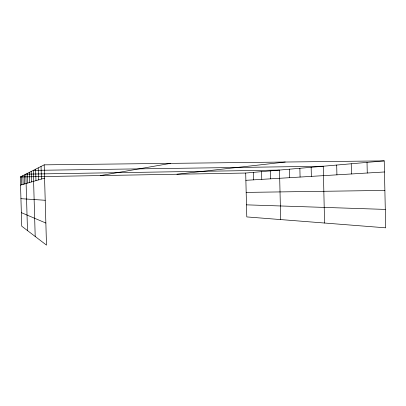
<?xml version="1.0" encoding="UTF-8"?>
<svg xmlns="http://www.w3.org/2000/svg" width="406" height="406" viewBox="0 0 406 406"><rect width="100%" height="100%" fill="white"/><g stroke="black" fill="none" stroke-linecap="round" stroke-linejoin="round"><path stroke-width="0.61" d="M44.188 164.846L46.497 245.122L21.741 226.193L20.3 176.96L44.188 164.846L384.228 160.877L385.7 227.827L246.782 216.921L245.696 173.042L384.228 160.877M20.539 185.121L44.569 178.153M100.541 175.57L170.469 163.374M176.95 174.24L285.245 162.035M245.879 180.315L384.472 171.977M20.3 176.96L245.696 173.042M246.178 192.398L384.878 190.419M246.488 204.847L385.294 209.41M20.934 198.681L45.208 200.275M21.345 212.648L45.863 223.041M41.042 166.44L41.407 179.071M38.205 167.881L38.555 179.899M35.627 169.185L35.961 180.65M35.2 236.48L33.282 170.378L323.252 166.232L324.572 223.026M31.191 171.439L31.495 181.944M29.268 172.413L29.562 182.507M27.486 173.316L27.77 183.025M27.486 230.583L25.842 174.154L279.495 170.078L280.688 219.58M24.309 174.93L24.573 183.954M22.883 175.656L23.137 184.37M21.548 176.331L21.792 184.755M299.872 168.287L300.08 177.052M289.346 169.211L289.549 177.686M270.259 170.885L270.452 178.833M261.576 171.652L261.768 179.356M253.405 172.367L253.588 179.848M367.029 162.39L367.263 173.012M351.236 163.775L351.469 173.961M336.691 165.054L336.919 174.839M311.148 167.297L311.361 176.377"/></g></svg>
